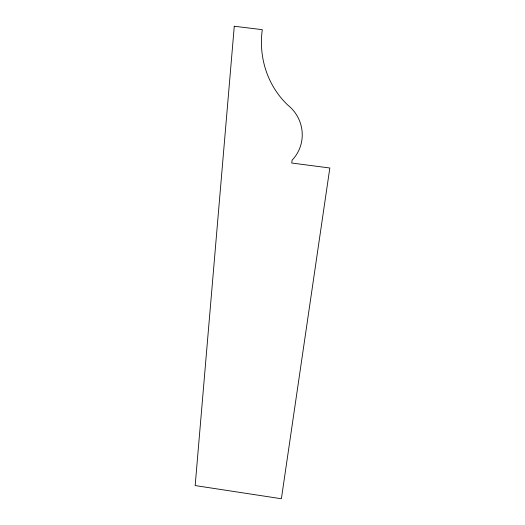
<?xml version="1.0" encoding="UTF-8"?>
<svg xmlns="http://www.w3.org/2000/svg" width="525" height="525" viewBox="0 0 525 525"><rect width="100%" height="100%" fill="white"/><g stroke="black" fill="none" stroke-linecap="round" stroke-linejoin="round"><path stroke-width="0.79" d="M234.275 26.25L195.169 485.566L281.387 498.75L329.831 168L291.749 163.032L292.103 160.151A37.531 36.743 47.4 0 0 287.89 105.157A88.338 83.803 -69.8 0 1 262.29 29.663L234.275 26.25"/></g></svg>
